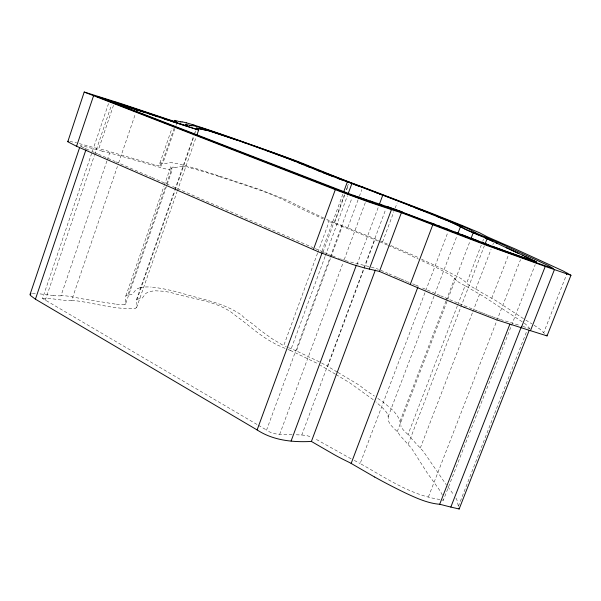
<?xml version="1.0" encoding="UTF-8"?>
<svg xmlns="http://www.w3.org/2000/svg" width="601" height="601" viewBox="0 0 601 601"><rect width="100%" height="100%" fill="white"/><g stroke="black" fill="none" stroke-linecap="round" stroke-linejoin="round"><path stroke-width="0.45" stroke-dasharray="3 2.25" d="M442.381 495.126L440.293 491.137L427.228 472.897L411.73 448.571L399.8 435.214L397.99 432.397L390.447 424.794L388.539 421.181L387.991 415.178L386.646 412.459L383.175 408.402L375.813 401.806M377.789 398.365L382.183 401.521A79.099 15.543 20.8 0 1 383.468 402.505C391.829 408.928 400.213 415.652 401.055 426.62M127.622 295.068A20.224 3.636 19 0 0 125.842 296.15L125.632 303.805L172.141 170.143A56.088 3.546 19.3 0 0 172.194 170L170.699 166.875A17.872 1.097 19.5 0 1 172.382 166.98L175.364 167.476M108.526 103.59L42.536 298.449L257.641 424.832M45.218 300.432L94.365 155.539M94.665 154.645L111.553 104.867M113.499 105.325L98.744 148.8A22.928 1.51 19.1 0 1 95.965 148.154L79.016 143.526M106.925 160.94L60.994 295.76L61.753 295.707A26.594 5.266 18.3 0 1 64.991 295.805A33.273 6.619 18.3 0 1 69.002 296.293L81.916 298.727A84.215 15.213 18 0 0 83.577 299.05L115.294 304.091M107.226 160.054L109.645 152.954L129.951 158.687A85.41 5.274 19.2 0 0 131.581 159.175L161.076 167.709A69.273 4.29 19.3 0 0 171.36 170.196A7.58 0.481 19.4 0 0 171.833 170.248A20.727 1.315 19.4 0 0 172.104 170.181M42.551 298.306C52.152 297.788 61.926 301.206 71.654 300.267L117.413 166.454M118.63 162.909L135.601 113.281M159.904 163.074L172.029 128.081M174.177 128.066L160.903 166.222L154.397 164.666A70.678 4.342 19.2 0 1 152.113 164.058L106.595 150.708A40.973 2.78 19.3 0 0 98.692 148.785M159.956 163.051A29.336 1.803 19.5 0 1 162.833 163.299L174.733 129.02M175.95 125.489L176.566 123.723M125.872 295.827L163.953 186.295M164.261 185.409L170.707 166.86M165.32 187.317L127.818 295.151L131.424 294.52A74.997 12.997 18.2 0 0 132.866 293.589L136.111 289.494A145.525 25.415 20.2 0 1 138.891 288.112L140.093 287.736M166.552 183.778L172.389 166.988M71.654 300.267C92.915 302.333 113.799 309.733 135.368 308.508C138.673 306.968 135.946 302.235 136.54 299.478L174.47 190.802M174.778 189.924L193.575 136.051M193.883 135.165L195.43 130.748M136.577 299.433L137.148 299.238L174.868 191.133M175.184 190.247L194.04 136.194M195.28 132.648L195.896 130.875M136.517 307.84L176.994 191.922M177.303 191.035L196.151 137.066M317.538 253.201L283.702 345.695L271.727 338.528L259.256 329.431A64.885 10.668 20.5 0 1 258.595 328.882L253.9 324.931A93.275 16.129 19.2 0 0 252.6 323.931L245.058 318.5A21.786 3.546 20 0 1 244.029 317.606L242.233 315.743A35.805 5.897 19.6 0 0 241.121 314.811C224.782 303.543 204.813 299.869 186.085 294.505A52.505 8.129 19.2 0 1 184.522 294.062L178.144 292.244A37.397 6.25 19.4 0 0 173.734 291.102L173.148 290.959A67.072 11.472 19.5 0 0 156.801 287.736L151.272 287.128M317.861 252.315L329.153 221.491L325.937 220.124M321.896 251.301L342.84 194.198M322.977 252.277L333.653 223.189L329.153 221.491M347.806 227.847A26.113 1.585 20 0 0 334.547 222.821L334.164 222.67L344.411 194.754M346.281 189.661L346.905 187.963M347.213 187.114L348.152 184.56M334.547 222.813L344.794 194.897M346.664 189.803L348.535 184.702M316.614 363.087L290.561 350.503L325.096 256.477M325.419 255.598L347.37 195.843M292.109 434.643C283.462 434.207 274.003 435.642 266.566 430.083L330.009 257.649M330.332 256.762L352.021 197.819M319.349 361.825L299.922 352.614A50.702 8.534 20.6 0 1 296.421 350.924L330.625 257.994M330.948 257.115L342.239 226.427L333.653 223.189M358.061 199.825L347.739 227.832A41.063 2.359 20.1 0 0 350.714 229.026L378.818 240.332M359.315 196.414L361.832 189.6M279.675 434.365L342.946 263.14M344.238 259.624L365.656 201.673M356.986 264.635L378.525 206.586M296.278 434.793L301.792 434.996L385.511 209.884M337.108 371.966L327.748 366.415L363.845 269.368M364.168 268.497L374.896 239.649M387.344 244.029L382.582 241.948L393.88 211.642M395.18 208.164L397.126 202.943M439.932 499.491C410.566 495.239 385.609 477.667 360.142 463.536L447.873 232.302M388.126 416.793L457.166 235.367M400.003 421.369L445.904 301.199M446.243 300.32L454.619 278.391L449.601 274.514L435.252 266.972A82.134 5.529 20.1 0 0 433.531 266.13L421.271 260.421M397.216 431.668L470.245 240.558M457.376 305.804L408.071 434.395A27.173 5.649 21.8 0 1 410.844 437.385L411.279 438.152A31.71 6.468 22.3 0 0 411.497 438.497L411.73 438.828A41.356 8.399 22.4 0 0 412.429 439.654L422.976 450.968A89.602 19.803 21.4 0 1 423.532 451.636L446.325 484.842M457.714 304.932L465.091 285.685A27.616 1.968 20.5 0 1 468.352 287.556M523.448 318.62L495.945 300.673A101.261 7.67 20.4 0 0 495.209 300.237L482.595 293.115A24.295 1.69 20.7 0 1 481.551 292.499L477.915 290.23A38.614 2.75 20.5 0 0 475.759 289.119L468.337 284.724A126.36 8.279 20.9 0 1 467.195 283.567L466.767 282.876L481.236 245.14M482.663 241.429L483.52 239.198M408.154 444.334L484.376 245.749M475.759 289.119L491.077 249.302M492.85 244.682L493.444 243.142M420.309 448.015L472.529 312.482M472.867 311.611L479.606 294.122M491.746 298.246L508.656 254.539M428.415 496.907L496.501 321.535M496.839 320.664L520.549 259.587M442.163 500.047L443.298 500.325L535.228 264.628M458.375 506.32L526.626 331.497M544.506 333.517L543.672 332.736L566.24 275.431M125.218 304.189L125.278 304.151A20.442 3.794 18.6 0 0 125.617 303.836M124.647 304.324L124.692 304.316A7.475 1.39 18.7 0 0 125.241 304.196M32.356 293.423L36.09 293.491M137.148 299.238L142.317 298.028L145.87 293.378L149.123 291.658L154.607 290.764L162.871 291.207A54.766 9.353 19.5 0 1 171.368 292.634C192.981 299.493 218.411 300.515 235.99 315.931C248.221 324.615 259.129 335.155 272.441 342.292A114.761 18.676 20.8 0 0 276.918 344.816L285.52 348.565M301.792 434.996L306.75 435.575L311.611 437.092M53.391 295.497L38.697 293.739M172.57 162.871L172.119 162.818A154.69 9.233 19.9 0 0 167.799 162.909L165.884 163.705A46.502 2.765 19.3 0 1 164.606 163.622L162.848 163.299M182.674 166.522L181.329 166.387A145.983 8.714 19.9 0 0 178.775 166.402L176.829 167.416A74.133 4.395 19.3 0 1 175.402 167.484M69.881 141.37L76.635 142.903M368.826 266.513L348.595 261.525M371.245 267.092L378.405 269.256M102.425 151.219L84.651 146.404L80.241 145.72L81.067 146.479M348.31 261.435L346.168 260.766M522.667 326.373L529.872 328.649M345.83 260.654L344.786 260.316M500.423 319.507L512.135 322.992A50.138 4.365 21.1 0 1 513.502 323.436L518.708 325.118A84.425 6.754 20.7 0 0 520.428 325.667M219.012 176.499L225.367 178.617A53.121 2.81 19.6 0 0 226.93 179.136L250.745 187.001A25.084 1.397 19.7 0 1 270.315 194.093L282.74 199.404A36.255 2.036 19.7 0 1 283.98 200.035L286.068 201.207A21.118 1.172 19.9 0 0 286.97 201.681L295.429 205.692A94.515 5.582 19.6 0 1 296.864 206.398L302.1 209.065A65.697 3.689 20 0 0 302.836 209.433L322.887 218.802M499.784 319.296L498.161 318.755M343.734 259.97L342.653 259.609M497.515 318.538L495.915 317.982M341.563 259.234L340.459 258.851M495.262 317.756L493.624 317.17M287.864 349.466L290.561 350.503M339.347 258.453L338.22 258.047M288.548 347.663L296.428 350.924M493.293 317.058L491.52 316.411M490.957 316.209L489.845 315.795M489.282 315.585L487.599 314.954M335.238 256.95L333.57 256.311M485.916 314.308L487.035 314.736M485.353 314.098L483.677 313.444M333.239 256.191L331.932 255.68M483.249 313.279L481.551 312.61M479.853 311.949L481.123 312.445M331.294 255.425L330.655 255.177M478.591 311.446L479.433 311.776M476.916 310.777L477.337 310.942M412.632 283.815L414.81 284.694M415.441 284.949L415.637 285.024A14.687 1.262 20.5 0 1 418.281 286.121M329.513 254.719L328.514 254.313M285.34 346.379L286.189 346.724M407.463 281.711L406.329 281.245M282.508 198.3L258.13 188.969L224.759 177.783A43.625 2.306 19.6 0 1 223.67 177.423L197.459 169.009L179.211 164.073A107.173 6.333 19.8 0 0 172.6 162.886M327.537 253.915L326.103 253.314M404.924 280.659L405.765 281.005M325.637 253.119L324.713 252.728M443.343 296.954L440.435 295.715M334.164 222.67L325.765 218.997M400.499 278.789L398.876 278.098M398.335 277.872L397.269 277.407M439.849 295.467L421.474 287.526M380.741 241.151L382.582 241.948M396.735 277.181L392.716 275.446M380.771 270.277L387.908 273.365M389.102 273.883L391.506 274.927M322.925 251.954L323.811 252.337M390.808 245.531L413.788 255.523A67.47 4.365 20.1 0 1 415.253 256.169A45.36 2.892 20.2 0 1 419.235 258.002M387.427 245.103L379.006 241.437M388.276 245.471L407.012 253.652A34.062 2.171 20.2 0 1 409.138 254.621L413.736 256.912A39.546 2.434 20.4 0 0 415.569 257.791L418.386 259.099M86.228 148.92L91.067 151.024M91.87 151.377L94.312 152.436M95.123 152.789L97.565 153.848M98.384 154.209L114.956 161.414M115.798 161.782L151.242 177.212M266.852 227.531L171.022 185.822M378.172 241.076L345.875 227.884A51.355 2.952 20.1 0 1 342.239 226.427M152.023 177.55L170.211 185.469M267.67 227.892L312.911 247.589M315.307 248.634L322.489 251.766M85.943 148.8L84.839 148.312M84.065 147.966L82.66 147.313M323.924 218.155L311.318 212.138A59.416 3.328 20.1 0 1 310.792 211.875L307.366 210.125A137.328 8.211 19.5 0 0 302.258 207.645L295.97 204.686M351.104 458.833L314.826 438.58M82.45 147.207L81.15 146.531M354.274 460.396L360.142 463.536M421.496 259.121L423.442 260.098A31.861 1.961 20.4 0 0 424.982 260.834L439.955 267.723A108.578 7.377 20.1 0 1 444.582 269.932L460.869 278.428L466.767 282.876M321.603 362.989L327.748 366.415M295.94 204.678A21.628 1.202 19.9 0 1 294.978 204.16L293.716 203.454A53.204 2.997 19.7 0 0 292.154 202.635L291.41 202.259A44.774 2.517 19.7 0 0 282.53 198.307M337.912 372.44L357.888 384.317A33.581 6.258 20.9 0 1 359.856 385.624L363.988 388.93A38.997 7.024 21.5 0 0 365.663 390.169L374.385 396.051M258.385 425.275L266.566 430.083M335.974 374.513L349.91 382.912L373.514 399.905M335.358 374.153L320.363 365.243M525.807 320.078L531.862 323.834M534.056 325.209L540.059 329.228L543.319 332.391A103.695 8.196 21.4 0 0 543.672 332.736M522.171 321.745L483.437 296.361A91.134 6.911 20.3 0 0 482.768 295.955L470.35 288.863A42.025 2.922 20.7 0 1 469.501 288.36L469.283 288.217A32.221 2.254 20.7 0 1 468.938 287.977L468.374 287.563M524.305 323.203L525.071 323.781A93.14 7.843 20.6 0 1 526.446 324.976L529.676 328.462M456.512 280.652L454.619 278.391M447.828 486.795L454.04 495.149M455.904 498.011L456.459 499.07A91.397 22.372 22.2 0 1 457.361 501.399L458.262 505.944M159.911 163.239L161.038 166.056M443.298 500.325L443.117 499.423M161.008 166.161A25.745 1.63 19.3 0 1 160.955 166.207M464.889 285.618A71.369 4.8 20.7 0 1 456.685 280.72M219.012 176.491A37.871 2.164 19.7 0 0 214.632 175.071L214.061 174.891A67.921 3.967 19.7 0 0 196.647 169.655L192.748 168.618A73.127 4.282 19.7 0 0 188.872 167.671M182.727 166.545A92.975 5.484 19.8 0 1 188.842 167.656M109.803 153.022A41.912 2.75 19.1 0 1 102.35 151.189M403.812 280.194A78.468 6.228 20.5 0 1 401.047 279.022M409.176 282.41A55.495 4.485 20.5 0 1 408.041 281.944M476.878 310.777A151.422 11.472 20.8 0 1 443.403 296.969M61.152 295.827A41.289 7.911 17.7 0 1 53.324 295.452M124.692 304.346A67.62 12.245 18.2 0 1 115.249 304.068M140.198 287.774A89.647 15.468 19.7 0 1 151.106 287.045M407.891 434.35A69.446 13.643 22.5 0 1 401.19 426.672"/><path stroke-width="0.9" d="M464.025 307.231A184.394 13.793 20.8 0 1 428.16 292.184L379.441 271.427L364.334 267.911L352.614 264.47L319.251 252.172L76.117 146.058L67.778 141.768L84.215 92.013L112.049 100.78A23.041 0.548 19.6 0 0 114.791 101.637M76.56 146.253L93.501 95.965M351.187 463.424A14.409 3.598 21.8 0 0 348.67 462.116L342.931 459.277A54.503 12.831 21.9 0 1 341.436 458.518L337.702 456.557A77.078 17.812 22 0 1 334.314 454.694L311.393 441.442C292.664 442.434 273.177 440.48 257.123 429.933L35.158 299.035L30.298 295.324L30.095 294.34L79.67 147.448M35.421 299.193L85.928 149.814M136.209 111.508L136.81 109.735L145.54 112.597M196.775 135.293L198.713 129.944L196.354 128.096L209.073 130.845L233.932 139.056M313.369 249.648L335.313 189.661M343.487 192.44L347.348 181.9L348.212 182.216M257.123 429.933L322.166 252.645M348.017 194.093L351.893 183.545L351.179 183.282M291.109 440.999L356.228 265.492M379.178 204.828L382.769 195.152L357.708 185.724M369.284 269.105L391.446 209.621L401.385 212.716L451.028 231.768M311.393 441.442L375.385 269.992M379.441 271.427L401.385 212.716M410.273 284.416L432.81 224.721M417.92 286.993L351.157 463.424L374.633 477.029M457.834 233.609L460.501 226.6L447.858 220.867M470.914 238.807L473.257 232.67C463.356 229.086 454.852 222.851 444.793 219.605M485.045 243.998L487.058 238.755L485.097 237.898M374.693 477.029A148.8 32.83 22.8 0 0 406.419 493.459C416.989 498.349 427.912 503.3 439.669 504.277L509.851 324.232M439.669 504.277L441.284 504.652A49.162 12.426 23.7 0 1 442.667 504.998L447.888 506.342A82.908 19.307 22.5 0 0 450.833 507.056L521.292 326.921M521.405 327.77L526.942 329.558A102.102 8.166 20.7 0 0 530.465 330.678L547.045 335.899L570.95 275.273L554.423 269.601A102.726 2.99 20.1 0 1 550.914 268.392L545.25 266.431L521.27 327.725L496.539 319.822L464.085 307.231M450.833 507.056L459.149 509.002L529.188 330.392M530.465 330.678L554.423 269.601M566.533 274.68L567.126 273.185L563.152 270.968L515.853 249.272A101.839 2.81 20 0 0 515.072 248.927L501.835 243.217A24.423 0.616 20.1 0 1 500.738 242.736L496.869 240.993A38.825 1.007 20 0 0 494.631 240.062L486.795 236.614A127.044 3.028 20.2 0 1 485.488 235.87L479.455 232.73L461.576 225.247A90.924 2.224 19.9 0 0 460.208 224.699L441.172 217.149A31.372 0.699 20 0 1 439.872 216.623L437.536 215.661A45.684 1.059 19.9 0 0 431.435 213.227L365.791 188.166A41.236 0.864 19.9 0 1 362.771 187.039M67.62 141.415L68.251 141.212M30.155 294.212L30.989 293.671M96.844 96.483L118.667 103.432M170.609 121.049L197.984 129.869L198.713 129.944L196.354 128.096L209.073 130.845L237.883 140.431M182.05 121.92L180.255 121.838M191.411 125.737L192.989 125.692A146.621 3.185 19.8 0 1 195.355 126.202L196.625 126.533M198.623 129.989L164.321 118.945M189.991 125.451L187.121 124.632A17.955 0.398 19.7 0 0 185.544 124.242L187.527 125.909M186.475 122.874L186.04 122.762A155.374 3.373 19.8 0 0 182.028 121.913M125.752 105.671L145.855 112.327A85.815 1.931 19.6 0 0 147.47 112.875L176.702 122.634M136.81 109.735L121.199 104.739M176.243 121.95L169.865 119.937A71.008 1.585 19.6 0 1 167.611 119.208L122.469 104.063A41.184 1.014 19.6 0 0 114.701 101.607M192.906 124.76L194.1 125.128M391.446 209.621L368.811 202.049L339.768 191.381L84.223 92.066M112.455 102.2L109.42 100.953L355.131 196.001L381.703 204.753M370.088 201.102L372.65 201.898M366.302 199.923L355.131 196.001M402.415 211.89L380.41 204.34M386.819 206.368L434.711 224.316M545.25 266.431L487.712 245.749M116.188 103.102L109.42 100.953L153.232 115.204M167.499 120.012L151.993 114.783M154.434 115.61L157.778 116.737M149.424 113.912L150.716 114.355M219.793 133.67L222.16 134.481M504.885 251.03L529.736 259.752M532.907 260.857L536.25 262.006L522.337 255.132M527.761 259.069L492.249 246.29M235.472 139.59L236.268 139.868M528.73 259.407L536.25 262.006L535.401 261.488M244.487 142.745L289.705 159.115M237.072 140.146L245.298 143.03M266.821 150.543L292.634 160.347M347.919 182.103L359.706 186.468M349.474 182.148L325.667 172.735A59.657 1.217 19.9 0 1 325.126 172.517L321.58 171.052A137.937 2.997 19.7 0 0 316.314 168.919L309.725 166.289A20.509 0.413 19.8 0 1 308.914 165.944L307.509 165.343A53.421 1.097 19.8 0 0 305.894 164.666L305.12 164.351A44.662 0.909 19.8 0 0 295.166 160.467L238.109 140.048A43.79 0.841 19.7 0 1 237.019 139.672L231.693 137.802A56.825 1.187 19.8 0 0 222.137 134.474M341.571 179.782L347.626 181.998M340.361 179.338L342.202 180.015M339.242 178.918L340.962 179.556M283.837 156.478L296.473 161.331A36.406 0.744 19.8 0 1 297.758 161.864L299.937 162.796A21.208 0.428 19.8 0 0 300.868 163.187L309.568 166.672A94.92 2.036 19.7 0 1 311.04 167.273L316.457 169.512A65.967 1.345 19.9 0 0 317.223 169.82L357.377 185.303A51.573 1.082 19.9 0 0 361.058 186.686L423.254 210.448A34.219 0.796 19.9 0 1 425.433 211.312L430.181 213.25A39.726 0.886 20 0 0 432.074 214.009L450.517 221.333A82.54 2.021 19.9 0 1 452.298 222.054L469.306 229.236L474.948 232.414M353.786 184.259L355.732 184.988M331.113 175.8L339.79 179.121M503.495 250.512L471.349 238.334M500.385 249.918L535.731 262.472A50.492 1.6 20.3 0 1 537.099 262.945L542.297 264.748A84.944 2.479 20.1 0 0 545.212 265.755L553.431 268.579L549.442 266.243A93.733 2.877 20.1 0 0 547.902 265.439L547.068 265.026A111.057 3.426 20.1 0 0 545.873 264.455L503.315 244.825A91.645 2.532 20 0 0 502.609 244.517L489.552 238.852A42.25 1.067 20.1 0 1 488.666 238.462L488.358 238.319A32.394 0.826 20.1 0 1 488.05 238.176L487.449 237.876A27.759 0.721 20 0 0 484.03 236.396M439.173 225.991L440.3 226.419M375.67 192.44L377.541 193.146M458.323 233.323L431.541 223.106M337.785 178.369L338.724 178.722M444.748 228.095L448.872 229.672M481.559 242.241L488.628 244.923M478.103 240.926L455.145 232.099M379.351 193.838L412.361 206.616M461.523 234.563L468.036 237.064M352.99 195.182L354.087 195.603M328.454 174.771L332.03 176.153M410.37 205.843L424.952 211.665M325.156 173.479L329.325 175.109M326.771 174.11L327.605 174.44M414.344 207.39L418.536 209.073M325.952 173.794L319.815 171.368M426.289 212.198L446.34 220.244M322.647 172.487L324.382 173.178M423.645 211.146L427.649 212.739M437.205 216.525L443.23 218.959M294.933 161.278L306.022 165.778M320.746 171.736L307.006 166.184M293.761 160.805L295.534 161.519M298.592 162.736L299.794 163.224M317.133 170.293L318.906 171M422.375 210.643L419.43 209.441M294.34 161.038L290.17 159.318M309.688 167.281L310.484 167.604M301.514 163.915L303.595 164.772M308.568 166.83L309.117 167.055M481.792 236.456L465.009 229.131L460.501 226.6M308.035 166.612L305.541 165.576M473.257 232.67L476.683 234.24M481.131 236.17L486.412 238.469M487.058 238.755L487.802 239.07M477.299 234.503L478.546 235.051M488.17 239.236L488.898 239.559M487.426 238.913L497.388 243.48M489.259 239.716L492.474 241.166M518.746 253.494L508.957 248.949M523.554 255.68L506.275 247.687M524.771 256.236L535.213 261.36M496.156 242.902L507.605 248.318M567.126 273.185L570.95 275.273M96.851 96.521L344.696 192.628C370.246 202.98 397.103 209.599 422.526 220.244A78.934 2.284 20.1 0 0 426.184 221.649L430.211 223.174A55.833 1.645 20.1 0 0 431.803 223.775L437.926 226.081A14.777 0.466 20 0 1 440.616 227.103L466.226 236.982A152.323 4.199 20.2 0 0 500.355 249.911M546.196 335.095L547.045 335.899M174.786 120.501L176.326 121.875M458.931 508.236L459.149 509.002M483.797 236.313A71.752 1.758 20.1 0 1 475.128 232.482M283.83 156.478A25.182 0.511 19.8 0 0 264.155 149.371L240.4 141.085A53.331 1.022 19.7 0 1 238.837 140.536L232.497 138.313A38.028 0.789 19.8 0 0 228.132 136.795L227.561 136.6A68.213 1.45 19.8 0 0 210.282 130.755L206.436 129.508A73.442 1.563 19.8 0 0 202.635 128.298M196.677 126.556A93.38 2.006 19.8 0 1 202.605 128.291M191.328 125.722A74.464 1.608 19.6 0 1 190.029 125.466M187.444 125.97A20.825 0.481 19.7 0 1 187.272 125.947L186.821 125.827A69.596 1.57 19.6 0 1 176.634 122.612M125.917 105.731A42.123 1.007 19.5 0 1 118.592 103.402M349.474 182.156A26.234 0.578 19.9 0 1 362.846 187.061M194.003 125.091A81.586 1.735 19.8 0 1 219.741 133.647M186.505 122.882A107.632 2.314 19.8 0 1 192.876 124.745M180.247 121.838A44.098 0.954 19.6 0 1 178.993 121.522L177.483 121.071A29.464 0.661 19.7 0 0 174.786 120.365M487.651 245.734A185.499 5.048 20.2 0 1 451.088 231.791"/></g></svg>
